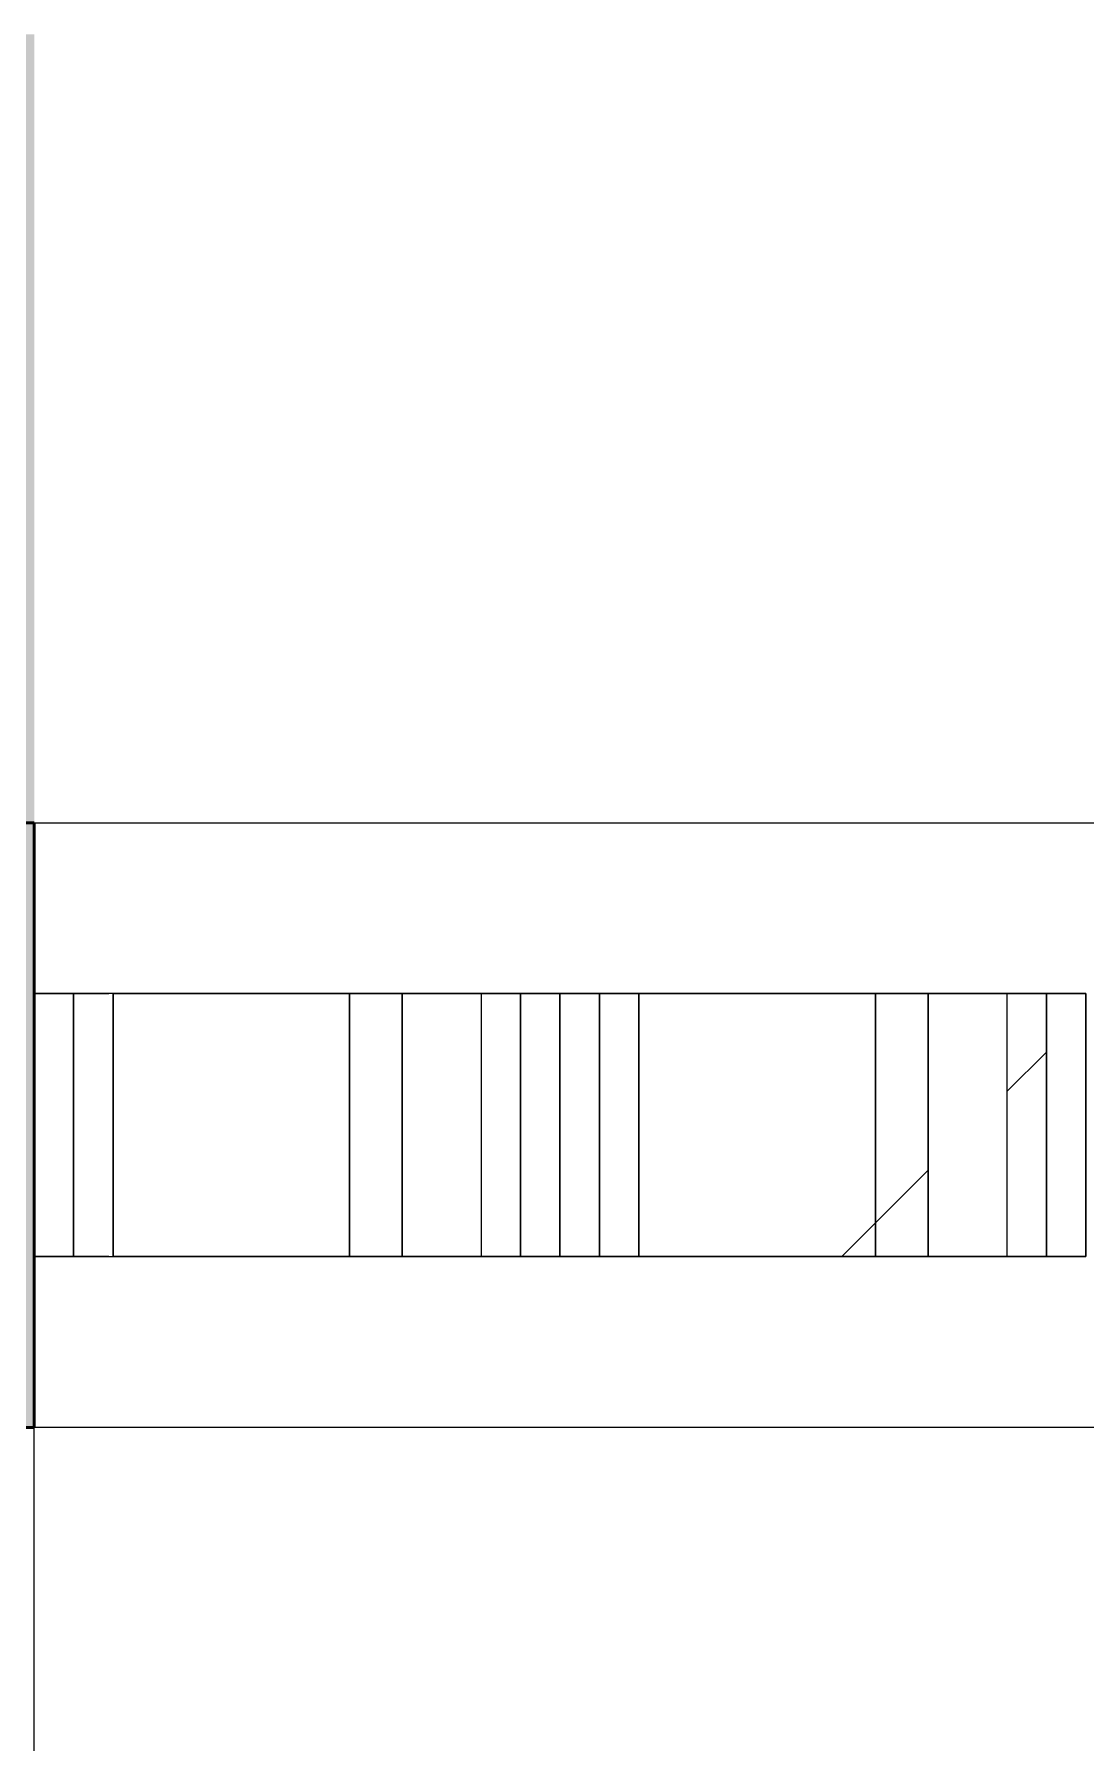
# Model space of a CAD drawing. Header units: inches. Extents: x 22 to 382261, y 22 to 371281.
# Drawn here: x 79625 to 80025, y 63206 to 63856 of the extents above; entities that cross this region are included whole.
import ezdxf

# ---------------------------------------------------------------- set-up
doc = ezdxf.new("R2010")
doc.units = ezdxf.units.IN
doc.header["$MEASUREMENT"] = 0
for name, color, linetype, lineweight in [('A-FLOR', 192, 'Continuous', 9), ('A-GLAZ-CURT', 52, 'Continuous', 9), ('A-WALL', 113, 'Continuous', 9), ('Q-CASE', 31, 'Continuous', 9)]:
    doc.layers.add(name, color=color, linetype=linetype, lineweight=lineweight)

# ---------------------------------------------------------------- blocks, each defined once
blk = doc.blocks.new('Casework 23 - Casework 23-687365-01-GROUND FLOOR FURNITURE PLAN')
at = {"layer": 'Q-CASE'}
h = blk.add_hatch(color=256, dxfattribs=at)
h.paths.add_polyline_path([(-12668.8, 6768.19), (-12668.8, 7298.19), (-13198.8, 7298.19), (-13198.8, 6768.19)])
h.paths.add_polyline_path([(-19941.09, 6768.19), (-19558.8, 6768.19), (-19558.8, 7298.19), (-20078.8, 7298.19), (-20078.8, 6768.19)])
h.paths.add_polyline_path([(-22712.26, 6768.19), (-22278.8, 6768.19), (-22278.8, 7298.19), (-22798.8, 7298.19), (-22798.8, 6768.19)])
h.paths.add_polyline_path([(-27228.8, 6768.19), (-26698.8, 6768.19), (-26698.8, 7298.19), (-27228.8, 7298.19)])
blk = doc.blocks.new('s-wall - s-wall-779407-01-GROUND FLOOR FURNITURE PLAN')
at = {"layer": 'A-GLAZ-CURT'}
for p, q in [((-100, 50), (-85, 50)), ((-85, 50), (-100, 50)), ((-85, 50), (-71.59, 50)), ((-71.59, 50), (-85, 50)), ((-85, 50), (-71.59, 50)), ((-71.59, 50), (-85, 50)), ((-85, -50), (-85, 50)), ((-85, 50), (-85, -50)), ((-85, 50), (-71.59, 50)), ((-71.59, 50), (-85, 50)), ((-85, -50), (-85, 50)), ((-85, 50), (-85, -50)), ((-70, 50), (20, 50)), ((20, 50), (-70, 50)), ((-70, 50), (20, 50)), ((20, 50), (-70, 50)), ((-70, 50), (20, 50)), ((20, 50), (-70, 50)), ((20, 50), (-70, 50)), ((-70, 50), (20, 50)), ((-70, 50), (20, 50)), ((20, 50), (-70, 50)), ((-70, -50), (-70, 50)), ((-70, 50), (-70, -50)), ((-70, 50), (-70, -50)), ((-70, 50), (-70, -50)), ((20, 50), (40, 50)), ((40, 50), (20, 50)), ((20, 50), (40, 50)), ((40, 50), (20, 50)), ((20, 50), (40, 50)), ((40, 50), (20, 50)), ((20, -50), (20, 50)), ((20, -50), (20, 50)), ((20, 50), (20, -50)), ((20, 50), (20, -50)), ((40, 50), (70, 50)), ((70, 50), (40, 50)), ((40, 50), (70, 50)), ((70, 50), (40, 50)), ((40, 50), (70, 50)), ((70, 50), (40, 50)), ((40, 50), (70, 50)), ((70, 50), (40, 50)), ((40, -50), (40, 50)), ((40, 50), (40, -50)), ((70, 50), (85, 50)), ((85, 50), (70, 50)), ((70, 50), (85, 50)), ((85, 50), (70, 50)), ((70, 50), (85, 50)), ((85, 50), (70, 50)), ((70, 50), (70, -50)), ((70, 50), (70, -50)), ((85, 50), (100, 50)), ((100, 50), (85, 50)), ((85, 50), (85, -50)), ((85, 50), (85, -50)), ((85, 50), (85, -50)), ((85, 50), (85, -50)), ((100, 50), (100, -50)), ((100, 50), (100, -50)), ((-100, -50), (-85, -50)), ((-85, -50), (-100, -50)), ((-85, -50), (-71.59, -50)), ((-71.59, -50), (-85, -50)), ((-85, -50), (-71.59, -50)), ((-71.59, -50), (-85, -50)), ((-85, -50), (-71.59, -50)), ((-71.59, -50), (-85, -50)), ((-70, -50), (20, -50)), ((20, -50), (-70, -50)), ((-70, -50), (20, -50)), ((20, -50), (-70, -50)), ((-70, -50), (20, -50)), ((20, -50), (-70, -50)), ((20, -50), (-70, -50)), ((-70, -50), (20, -50)), ((-70, -50), (20, -50)), ((20, -50), (-70, -50)), ((20, -50), (40, -50)), ((40, -50), (20, -50)), ((20, -50), (40, -50)), ((40, -50), (20, -50)), ((20, -50), (40, -50)), ((40, -50), (20, -50)), ((40, -50), (70, -50)), ((70, -50), (40, -50)), ((40, -50), (70, -50)), ((70, -50), (40, -50)), ((40, -50), (70, -50)), ((70, -50), (40, -50)), ((40, -50), (70, -50)), ((70, -50), (40, -50)), ((70, -50), (85, -50)), ((85, -50), (70, -50)), ((70, -50), (85, -50)), ((85, -50), (70, -50)), ((70, -50), (85, -50)), ((85, -50), (70, -50)), ((85, -50), (100, -50)), ((100, -50), (85, -50))]:
    blk.add_line(p, q, dxfattribs=at)
blk = doc.blocks.new('s-wall - s-wall-V13-01-GROUND FLOOR FURNITURE PLAN')
at = {"layer": 'A-GLAZ-CURT'}
for p, q in [((-100, 50), (-85, 50)), ((-85, 50), (-100, 50)), ((-100, -50), (-100, 50)), ((-100, 50), (-100, -50)), ((-85, 50), (-70, 50)), ((-70, 50), (-85, 50)), ((-85, 50), (-70, 50)), ((-70, 50), (-85, 50)), ((-85, -50), (-85, 50)), ((-85, 50), (-85, -50)), ((-85, 50), (-70, 50)), ((-70, 50), (-85, 50)), ((-85, -50), (-85, 50)), ((-85, 50), (-85, -50)), ((-70, 50), (20, 50)), ((20, 50), (-70, 50)), ((-70, 50), (20, 50)), ((20, 50), (-70, 50)), ((-70, 50), (20, 50)), ((20, 50), (-70, 50)), ((20, 50), (-70, 50)), ((-70, 50), (20, 50)), ((-70, 50), (20, 50)), ((20, 50), (-70, 50)), ((-70, -50), (-70, 50)), ((-70, 50), (-70, -50)), ((-70, 50), (-70, -50)), ((-70, 50), (-70, -50)), ((20, 50), (40, 50)), ((40, 50), (20, 50)), ((20, 50), (40, 50)), ((40, 50), (20, 50)), ((20, 50), (40, 50)), ((40, 50), (20, 50)), ((20, -50), (20, 50)), ((20, -50), (20, 50)), ((20, 50), (20, -50)), ((20, 50), (20, -50)), ((40, 50), (70, 50)), ((70, 50), (40, 50)), ((40, 50), (70, 50)), ((70, 50), (40, 50)), ((40, 50), (70, 50)), ((70, 50), (40, 50)), ((40, 50), (70, 50)), ((70, 50), (40, 50)), ((40, -50), (40, 50)), ((40, 50), (40, -50)), ((70, 50), (85, 50)), ((85, 50), (70, 50)), ((70, 50), (85, 50)), ((85, 50), (70, 50)), ((70, 50), (85, 50)), ((85, 50), (70, 50)), ((70, 50), (70, -50)), ((70, 50), (70, -50)), ((85, 50), (100, 50)), ((100, 50), (85, 50)), ((85, 50), (85, -50)), ((85, 50), (85, -50)), ((85, 50), (85, -50)), ((85, 50), (85, -50)), ((100, 50), (100, -50)), ((100, 50), (100, -50)), ((-100, -50), (-85, -50)), ((-85, -50), (-100, -50)), ((-85, -50), (-70, -50)), ((-70, -50), (-85, -50)), ((-85, -50), (-70, -50)), ((-70, -50), (-85, -50)), ((-85, -50), (-70, -50)), ((-70, -50), (-85, -50)), ((-70, -50), (20, -50)), ((20, -50), (-70, -50)), ((-70, -50), (20, -50)), ((20, -50), (-70, -50)), ((-70, -50), (20, -50)), ((20, -50), (-70, -50)), ((20, -50), (-70, -50)), ((-70, -50), (20, -50)), ((-70, -50), (20, -50)), ((20, -50), (-70, -50)), ((20, -50), (40, -50)), ((40, -50), (20, -50)), ((20, -50), (40, -50)), ((40, -50), (20, -50)), ((20, -50), (40, -50)), ((40, -50), (20, -50)), ((40, -50), (70, -50)), ((70, -50), (40, -50)), ((40, -50), (70, -50)), ((70, -50), (40, -50)), ((40, -50), (70, -50)), ((70, -50), (40, -50)), ((40, -50), (70, -50)), ((70, -50), (40, -50)), ((70, -50), (85, -50)), ((85, -50), (70, -50)), ((70, -50), (85, -50)), ((85, -50), (70, -50)), ((70, -50), (85, -50)), ((85, -50), (70, -50)), ((85, -50), (100, -50)), ((100, -50), (85, -50))]:
    blk.add_line(p, q, dxfattribs=at)
blk = doc.blocks.new('s-wall - s-wall-V22-01-GROUND FLOOR FURNITURE PLAN')
at = {"layer": 'A-GLAZ-CURT'}
for p, q in [((-100, 50), (-85, 50)), ((-85, 50), (-100, 50)), ((-85, 50), (-71.59, 50)), ((-71.59, 50), (-85, 50)), ((-85, 50), (-71.59, 50)), ((-71.59, 50), (-85, 50)), ((-85, -50), (-85, 50)), ((-85, 50), (-85, -50)), ((-85, 50), (-71.59, 50)), ((-71.59, 50), (-85, 50)), ((-85, -50), (-85, 50)), ((-85, 50), (-85, -50)), ((-70, 50), (20, 50)), ((20, 50), (-70, 50)), ((-70, 50), (20, 50)), ((20, 50), (-70, 50)), ((-70, 50), (20, 50)), ((20, 50), (-70, 50)), ((20, 50), (-70, 50)), ((-70, 50), (20, 50)), ((-70, 50), (20, 50)), ((20, 50), (-70, 50)), ((-70, -50), (-70, 50)), ((-70, 50), (-70, -50)), ((-70, 50), (-70, -50)), ((-70, 50), (-70, -50)), ((20, 50), (40, 50)), ((40, 50), (20, 50)), ((20, 50), (40, 50)), ((40, 50), (20, 50)), ((20, 50), (40, 50)), ((40, 50), (20, 50)), ((20, -50), (20, 50)), ((20, -50), (20, 50)), ((20, 50), (20, -50)), ((20, 50), (20, -50)), ((40, 50), (70, 50)), ((70, 50), (40, 50)), ((40, 50), (70, 50)), ((70, 50), (40, 50)), ((40, 50), (70, 50)), ((70, 50), (40, 50)), ((40, 50), (70, 50)), ((70, 50), (40, 50)), ((40, -50), (40, 50)), ((40, 50), (40, -50)), ((70, 50), (85, 50)), ((85, 50), (70, 50)), ((70, 50), (85, 50)), ((85, 50), (70, 50)), ((70, 50), (85, 50)), ((85, 50), (70, 50)), ((70, 50), (70, -50)), ((70, 50), (70, -50)), ((85, 50), (100, 50)), ((100, 50), (85, 50)), ((85, 50), (85, -50)), ((85, 50), (85, -50)), ((85, 50), (85, -50)), ((85, 50), (85, -50)), ((100, 50), (100, -50)), ((100, 50), (100, -50)), ((-100, -50), (-85, -50)), ((-85, -50), (-100, -50)), ((-85, -50), (-71.59, -50)), ((-71.59, -50), (-85, -50)), ((-85, -50), (-71.59, -50)), ((-71.59, -50), (-85, -50)), ((-85, -50), (-71.59, -50)), ((-71.59, -50), (-85, -50)), ((-70, -50), (20, -50)), ((20, -50), (-70, -50)), ((-70, -50), (20, -50)), ((20, -50), (-70, -50)), ((-70, -50), (20, -50)), ((20, -50), (-70, -50)), ((20, -50), (-70, -50)), ((-70, -50), (20, -50)), ((-70, -50), (20, -50)), ((20, -50), (-70, -50)), ((20, -50), (40, -50)), ((40, -50), (20, -50)), ((20, -50), (40, -50)), ((40, -50), (20, -50)), ((20, -50), (40, -50)), ((40, -50), (20, -50)), ((40, -50), (70, -50)), ((70, -50), (40, -50)), ((40, -50), (70, -50)), ((70, -50), (40, -50)), ((40, -50), (70, -50)), ((70, -50), (40, -50)), ((40, -50), (70, -50)), ((70, -50), (40, -50)), ((70, -50), (85, -50)), ((85, -50), (70, -50)), ((70, -50), (85, -50)), ((85, -50), (70, -50)), ((70, -50), (85, -50)), ((85, -50), (70, -50)), ((85, -50), (100, -50)), ((100, -50), (85, -50))]:
    blk.add_line(p, q, dxfattribs=at)
blk = doc.blocks.new('s-wall - s-wall-V23-01-GROUND FLOOR FURNITURE PLAN')
at = {"layer": 'A-GLAZ-CURT'}
for p, q in [((-100, 50), (-85, 50)), ((-85, 50), (-100, 50)), ((-100, -50), (-100, 50)), ((-100, 50), (-100, -50)), ((-85, 50), (-70, 50)), ((-70, 50), (-85, 50)), ((-85, 50), (-70, 50)), ((-70, 50), (-85, 50)), ((-85, -50), (-85, 50)), ((-85, 50), (-85, -50)), ((-85, 50), (-70, 50)), ((-70, 50), (-85, 50)), ((-85, -50), (-85, 50)), ((-85, 50), (-85, -50)), ((-70, 50), (20, 50)), ((20, 50), (-70, 50)), ((-70, 50), (20, 50)), ((20, 50), (-70, 50)), ((-70, 50), (20, 50)), ((20, 50), (-70, 50)), ((20, 50), (-70, 50)), ((-70, 50), (20, 50)), ((-70, 50), (20, 50)), ((20, 50), (-70, 50)), ((-70, -50), (-70, 50)), ((-70, 50), (-70, -50)), ((-70, 50), (-70, -50)), ((-70, 50), (-70, -50)), ((20, 50), (40, 50)), ((40, 50), (20, 50)), ((20, 50), (40, 50)), ((40, 50), (20, 50)), ((20, 50), (40, 50)), ((40, 50), (20, 50)), ((20, -50), (20, 50)), ((20, -50), (20, 50)), ((20, 50), (20, -50)), ((20, 50), (20, -50)), ((40, 50), (70, 50)), ((70, 50), (40, 50)), ((40, 50), (70, 50)), ((70, 50), (40, 50)), ((40, 50), (70, 50)), ((70, 50), (40, 50)), ((40, 50), (70, 50)), ((70, 50), (40, 50)), ((40, -50), (40, 50)), ((40, 50), (40, -50)), ((70, 50), (85, 50)), ((85, 50), (70, 50)), ((70, 50), (85, 50)), ((85, 50), (70, 50)), ((70, 50), (85, 50)), ((85, 50), (70, 50)), ((70, 50), (70, -50)), ((70, 50), (70, -50)), ((85, 50), (100, 50)), ((100, 50), (85, 50)), ((85, 50), (85, -50)), ((85, 50), (85, -50)), ((85, 50), (85, -50)), ((85, 50), (85, -50)), ((100, 50), (100, -50)), ((100, 50), (100, -50)), ((-100, -50), (-85, -50)), ((-85, -50), (-100, -50)), ((-85, -50), (-70, -50)), ((-70, -50), (-85, -50)), ((-85, -50), (-70, -50)), ((-70, -50), (-85, -50)), ((-85, -50), (-70, -50)), ((-70, -50), (-85, -50)), ((-70, -50), (20, -50)), ((20, -50), (-70, -50)), ((-70, -50), (20, -50)), ((20, -50), (-70, -50)), ((-70, -50), (20, -50)), ((20, -50), (-70, -50)), ((20, -50), (-70, -50)), ((-70, -50), (20, -50)), ((-70, -50), (20, -50)), ((20, -50), (-70, -50)), ((20, -50), (40, -50)), ((40, -50), (20, -50)), ((20, -50), (40, -50)), ((40, -50), (20, -50)), ((20, -50), (40, -50)), ((40, -50), (20, -50)), ((40, -50), (70, -50)), ((70, -50), (40, -50)), ((40, -50), (70, -50)), ((70, -50), (40, -50)), ((40, -50), (70, -50)), ((70, -50), (40, -50)), ((40, -50), (70, -50)), ((70, -50), (40, -50)), ((70, -50), (85, -50)), ((85, -50), (70, -50)), ((70, -50), (85, -50)), ((85, -50), (70, -50)), ((70, -50), (85, -50)), ((85, -50), (70, -50)), ((85, -50), (100, -50)), ((100, -50), (85, -50))]:
    blk.add_line(p, q, dxfattribs=at)
blk = doc.blocks.new('s-wall - s-wall-V33-01-GROUND FLOOR FURNITURE PLAN')
at = {"layer": 'A-GLAZ-CURT'}
for p, q in [((-100, 50), (-85, 50)), ((-85, 50), (-100, 50)), ((-85, 50), (-71.59, 50)), ((-71.59, 50), (-85, 50)), ((-85, 50), (-71.59, 50)), ((-71.59, 50), (-85, 50)), ((-85, -50), (-85, 50)), ((-85, 50), (-85, -50)), ((-85, 50), (-71.59, 50)), ((-71.59, 50), (-85, 50)), ((-85, -50), (-85, 50)), ((-85, 50), (-85, -50)), ((-70, 50), (20, 50)), ((20, 50), (-70, 50)), ((-70, 50), (20, 50)), ((20, 50), (-70, 50)), ((-70, 50), (20, 50)), ((20, 50), (-70, 50)), ((20, 50), (-70, 50)), ((-70, 50), (20, 50)), ((-70, 50), (20, 50)), ((20, 50), (-70, 50)), ((-70, -50), (-70, 50)), ((-70, 50), (-70, -50)), ((-70, 50), (-70, -50)), ((-70, 50), (-70, -50)), ((20, 50), (40, 50)), ((40, 50), (20, 50)), ((20, 50), (40, 50)), ((40, 50), (20, 50)), ((20, 50), (40, 50)), ((40, 50), (20, 50)), ((20, -50), (20, 50)), ((20, -50), (20, 50)), ((20, 50), (20, -50)), ((20, 50), (20, -50)), ((40, 50), (70, 50)), ((70, 50), (40, 50)), ((40, 50), (70, 50)), ((70, 50), (40, 50)), ((40, 50), (70, 50)), ((70, 50), (40, 50)), ((40, 50), (70, 50)), ((70, 50), (40, 50)), ((40, -50), (40, 50)), ((40, 50), (40, -50)), ((70, 50), (85, 50)), ((85, 50), (70, 50)), ((70, 50), (85, 50)), ((85, 50), (70, 50)), ((70, 50), (85, 50)), ((85, 50), (70, 50)), ((70, 50), (70, -50)), ((70, 50), (70, -50)), ((85, 50), (100, 50)), ((100, 50), (85, 50)), ((85, 50), (85, -50)), ((85, 50), (85, -50)), ((85, 50), (85, -50)), ((85, 50), (85, -50)), ((100, 50), (100, -50)), ((100, 50), (100, -50)), ((-100, -50), (-85, -50)), ((-85, -50), (-100, -50)), ((-85, -50), (-71.59, -50)), ((-71.59, -50), (-85, -50)), ((-85, -50), (-71.59, -50)), ((-71.59, -50), (-85, -50)), ((-85, -50), (-71.59, -50)), ((-71.59, -50), (-85, -50)), ((-70, -50), (20, -50)), ((20, -50), (-70, -50)), ((-70, -50), (20, -50)), ((20, -50), (-70, -50)), ((-70, -50), (20, -50)), ((20, -50), (-70, -50)), ((20, -50), (-70, -50)), ((-70, -50), (20, -50)), ((-70, -50), (20, -50)), ((20, -50), (-70, -50)), ((20, -50), (40, -50)), ((40, -50), (20, -50)), ((20, -50), (40, -50)), ((40, -50), (20, -50)), ((20, -50), (40, -50)), ((40, -50), (20, -50)), ((40, -50), (70, -50)), ((70, -50), (40, -50)), ((40, -50), (70, -50)), ((70, -50), (40, -50)), ((40, -50), (70, -50)), ((70, -50), (40, -50)), ((40, -50), (70, -50)), ((70, -50), (40, -50)), ((70, -50), (85, -50)), ((85, -50), (70, -50)), ((70, -50), (85, -50)), ((85, -50), (70, -50)), ((70, -50), (85, -50)), ((85, -50), (70, -50)), ((85, -50), (100, -50)), ((100, -50), (85, -50))]:
    blk.add_line(p, q, dxfattribs=at)
blk = doc.blocks.new('s-wall - s-wall-V34-01-GROUND FLOOR FURNITURE PLAN')
at = {"layer": 'A-GLAZ-CURT'}
for p, q in [((-100, 50), (-85, 50)), ((-85, 50), (-100, 50)), ((-100, -50), (-100, 50)), ((-100, 50), (-100, -50)), ((-85, 50), (-70, 50)), ((-70, 50), (-85, 50)), ((-85, 50), (-70, 50)), ((-70, 50), (-85, 50)), ((-85, -50), (-85, 50)), ((-85, 50), (-85, -50)), ((-85, 50), (-70, 50)), ((-70, 50), (-85, 50)), ((-85, -50), (-85, 50)), ((-85, 50), (-85, -50)), ((-70, 50), (20, 50)), ((20, 50), (-70, 50)), ((-70, 50), (20, 50)), ((20, 50), (-70, 50)), ((-70, 50), (20, 50)), ((20, 50), (-70, 50)), ((20, 50), (-70, 50)), ((-70, 50), (20, 50)), ((-70, 50), (20, 50)), ((20, 50), (-70, 50)), ((-70, -50), (-70, 50)), ((-70, 50), (-70, -50)), ((-70, 50), (-70, -50)), ((-70, 50), (-70, -50)), ((20, 50), (40, 50)), ((40, 50), (20, 50)), ((20, 50), (40, 50)), ((40, 50), (20, 50)), ((20, 50), (40, 50)), ((40, 50), (20, 50)), ((20, -50), (20, 50)), ((20, -50), (20, 50)), ((20, 50), (20, -50)), ((20, 50), (20, -50)), ((40, 50), (70, 50)), ((70, 50), (40, 50)), ((40, 50), (70, 50)), ((70, 50), (40, 50)), ((40, 50), (70, 50)), ((70, 50), (40, 50)), ((40, 50), (70, 50)), ((70, 50), (40, 50)), ((40, -50), (40, 50)), ((40, 50), (40, -50)), ((70, 50), (85, 50)), ((85, 50), (70, 50)), ((70, 50), (85, 50)), ((85, 50), (70, 50)), ((70, 50), (85, 50)), ((85, 50), (70, 50)), ((70, 50), (70, -50)), ((70, 50), (70, -50)), ((85, 50), (100, 50)), ((100, 50), (85, 50)), ((85, 50), (85, -50)), ((85, 50), (85, -50)), ((85, 50), (85, -50)), ((85, 50), (85, -50)), ((100, 50), (100, -50)), ((100, 50), (100, -50)), ((-100, -50), (-85, -50)), ((-85, -50), (-100, -50)), ((-85, -50), (-70, -50)), ((-70, -50), (-85, -50)), ((-85, -50), (-70, -50)), ((-70, -50), (-85, -50)), ((-85, -50), (-70, -50)), ((-70, -50), (-85, -50)), ((-70, -50), (20, -50)), ((20, -50), (-70, -50)), ((-70, -50), (20, -50)), ((20, -50), (-70, -50)), ((-70, -50), (20, -50)), ((20, -50), (-70, -50)), ((20, -50), (-70, -50)), ((-70, -50), (20, -50)), ((-70, -50), (20, -50)), ((20, -50), (-70, -50)), ((20, -50), (40, -50)), ((40, -50), (20, -50)), ((20, -50), (40, -50)), ((40, -50), (20, -50)), ((20, -50), (40, -50)), ((40, -50), (20, -50)), ((40, -50), (70, -50)), ((70, -50), (40, -50)), ((40, -50), (70, -50)), ((70, -50), (40, -50)), ((40, -50), (70, -50)), ((70, -50), (40, -50)), ((40, -50), (70, -50)), ((70, -50), (40, -50)), ((70, -50), (85, -50)), ((85, -50), (70, -50)), ((70, -50), (85, -50)), ((85, -50), (70, -50)), ((70, -50), (85, -50)), ((85, -50), (70, -50)), ((85, -50), (100, -50)), ((100, -50), (85, -50))]:
    blk.add_line(p, q, dxfattribs=at)
blk = doc.blocks.new('s-wall - s-wall-V44-01-GROUND FLOOR FURNITURE PLAN')
at = {"layer": 'A-GLAZ-CURT'}
for p, q in [((-100, 50), (-85, 50)), ((-85, 50), (-100, 50)), ((-85, 50), (-71.59, 50)), ((-71.59, 50), (-85, 50)), ((-85, 50), (-71.59, 50)), ((-71.59, 50), (-85, 50)), ((-85, -50), (-85, 50)), ((-85, 50), (-85, -50)), ((-85, 50), (-71.59, 50)), ((-71.59, 50), (-85, 50)), ((-85, -50), (-85, 50)), ((-85, 50), (-85, -50)), ((-70, 50), (20, 50)), ((20, 50), (-70, 50)), ((-70, 50), (20, 50)), ((20, 50), (-70, 50)), ((-70, 50), (20, 50)), ((20, 50), (-70, 50)), ((20, 50), (-70, 50)), ((-70, 50), (20, 50)), ((-70, 50), (20, 50)), ((20, 50), (-70, 50)), ((-70, -50), (-70, 50)), ((-70, 50), (-70, -50)), ((-70, 50), (-70, -50)), ((-70, 50), (-70, -50)), ((20, 50), (40, 50)), ((40, 50), (20, 50)), ((20, 50), (40, 50)), ((40, 50), (20, 50)), ((20, 50), (40, 50)), ((40, 50), (20, 50)), ((20, -50), (20, 50)), ((20, -50), (20, 50)), ((20, 50), (20, -50)), ((20, 50), (20, -50)), ((40, 50), (70, 50)), ((70, 50), (40, 50)), ((40, 50), (70, 50)), ((70, 50), (40, 50)), ((40, 50), (70, 50)), ((70, 50), (40, 50)), ((40, 50), (70, 50)), ((70, 50), (40, 50)), ((40, -50), (40, 50)), ((40, 50), (40, -50)), ((70, 50), (85, 50)), ((85, 50), (70, 50)), ((70, 50), (85, 50)), ((85, 50), (70, 50)), ((70, 50), (85, 50)), ((85, 50), (70, 50)), ((70, 50), (70, -50)), ((70, 50), (70, -50)), ((85, 50), (100, 50)), ((100, 50), (85, 50)), ((85, 50), (85, -50)), ((85, 50), (85, -50)), ((85, 50), (85, -50)), ((85, 50), (85, -50)), ((100, 50), (100, -50)), ((100, 50), (100, -50)), ((-100, -50), (-85, -50)), ((-85, -50), (-100, -50)), ((-85, -50), (-71.59, -50)), ((-71.59, -50), (-85, -50)), ((-85, -50), (-71.59, -50)), ((-71.59, -50), (-85, -50)), ((-85, -50), (-71.59, -50)), ((-71.59, -50), (-85, -50)), ((-70, -50), (20, -50)), ((20, -50), (-70, -50)), ((-70, -50), (20, -50)), ((20, -50), (-70, -50)), ((-70, -50), (20, -50)), ((20, -50), (-70, -50)), ((20, -50), (-70, -50)), ((-70, -50), (20, -50)), ((-70, -50), (20, -50)), ((20, -50), (-70, -50)), ((20, -50), (40, -50)), ((40, -50), (20, -50)), ((20, -50), (40, -50)), ((40, -50), (20, -50)), ((20, -50), (40, -50)), ((40, -50), (20, -50)), ((40, -50), (70, -50)), ((70, -50), (40, -50)), ((40, -50), (70, -50)), ((70, -50), (40, -50)), ((40, -50), (70, -50)), ((70, -50), (40, -50)), ((40, -50), (70, -50)), ((70, -50), (40, -50)), ((70, -50), (85, -50)), ((85, -50), (70, -50)), ((70, -50), (85, -50)), ((85, -50), (70, -50)), ((70, -50), (85, -50)), ((85, -50), (70, -50)), ((85, -50), (100, -50)), ((100, -50), (85, -50))]:
    blk.add_line(p, q, dxfattribs=at)
blk = doc.blocks.new('s-wall - s-wall-V45-01-GROUND FLOOR FURNITURE PLAN')
at = {"layer": 'A-GLAZ-CURT'}
for p, q in [((-100, 50), (-85, 50)), ((-85, 50), (-100, 50)), ((-100, -50), (-100, 50)), ((-100, 50), (-100, -50)), ((-85, 50), (-70, 50)), ((-70, 50), (-85, 50)), ((-85, 50), (-70, 50)), ((-70, 50), (-85, 50)), ((-85, -50), (-85, 50)), ((-85, 50), (-85, -50)), ((-85, 50), (-70, 50)), ((-70, 50), (-85, 50)), ((-85, -50), (-85, 50)), ((-85, 50), (-85, -50)), ((-70, 50), (20, 50)), ((20, 50), (-70, 50)), ((-70, 50), (20, 50)), ((20, 50), (-70, 50)), ((-70, 50), (20, 50)), ((20, 50), (-70, 50)), ((20, 50), (-70, 50)), ((-70, 50), (20, 50)), ((-70, 50), (20, 50)), ((20, 50), (-70, 50)), ((-70, -50), (-70, 50)), ((-70, 50), (-70, -50)), ((-70, 50), (-70, -50)), ((-70, 50), (-70, -50)), ((20, 50), (40, 50)), ((40, 50), (20, 50)), ((20, 50), (40, 50)), ((40, 50), (20, 50)), ((20, 50), (40, 50)), ((40, 50), (20, 50)), ((20, -50), (20, 50)), ((20, -50), (20, 50)), ((20, 50), (20, -50)), ((20, 50), (20, -50)), ((40, 50), (70, 50)), ((70, 50), (40, 50)), ((40, 50), (70, 50)), ((70, 50), (40, 50)), ((40, 50), (70, 50)), ((70, 50), (40, 50)), ((40, 50), (70, 50)), ((70, 50), (40, 50)), ((40, -50), (40, 50)), ((40, 50), (40, -50)), ((70, 50), (85, 50)), ((85, 50), (70, 50)), ((70, 50), (85, 50)), ((85, 50), (70, 50)), ((70, 50), (85, 50)), ((85, 50), (70, 50)), ((70, 50), (70, -50)), ((70, 50), (70, -50)), ((85, 50), (100, 50)), ((100, 50), (85, 50)), ((85, 50), (85, -50)), ((85, 50), (85, -50)), ((85, 50), (85, -50)), ((85, 50), (85, -50)), ((100, 50), (100, -50)), ((100, 50), (100, -50)), ((-100, -50), (-85, -50)), ((-85, -50), (-100, -50)), ((-85, -50), (-70, -50)), ((-70, -50), (-85, -50)), ((-85, -50), (-70, -50)), ((-70, -50), (-85, -50)), ((-85, -50), (-70, -50)), ((-70, -50), (-85, -50)), ((-70, -50), (20, -50)), ((20, -50), (-70, -50)), ((-70, -50), (20, -50)), ((20, -50), (-70, -50)), ((-70, -50), (20, -50)), ((20, -50), (-70, -50)), ((20, -50), (-70, -50)), ((-70, -50), (20, -50)), ((-70, -50), (20, -50)), ((20, -50), (-70, -50)), ((20, -50), (40, -50)), ((40, -50), (20, -50)), ((20, -50), (40, -50)), ((40, -50), (20, -50)), ((20, -50), (40, -50)), ((40, -50), (20, -50)), ((40, -50), (70, -50)), ((70, -50), (40, -50)), ((40, -50), (70, -50)), ((70, -50), (40, -50)), ((40, -50), (70, -50)), ((70, -50), (40, -50)), ((40, -50), (70, -50)), ((70, -50), (40, -50)), ((70, -50), (85, -50)), ((85, -50), (70, -50)), ((70, -50), (85, -50)), ((85, -50), (70, -50)), ((70, -50), (85, -50)), ((85, -50), (70, -50)), ((85, -50), (100, -50)), ((100, -50), (85, -50))]:
    blk.add_line(p, q, dxfattribs=at)
blk = doc.blocks.new('s-wall - s-wall-V55-01-GROUND FLOOR FURNITURE PLAN')
at = {"layer": 'A-GLAZ-CURT'}
for p, q in [((-100, 50), (-85, 50)), ((-85, 50), (-100, 50)), ((-85, 50), (-71.59, 50)), ((-71.59, 50), (-85, 50)), ((-85, 50), (-71.59, 50)), ((-71.59, 50), (-85, 50)), ((-85, -50), (-85, 50)), ((-85, 50), (-85, -50)), ((-85, 50), (-71.59, 50)), ((-71.59, 50), (-85, 50)), ((-85, -50), (-85, 50)), ((-85, 50), (-85, -50)), ((-70, 50), (20, 50)), ((20, 50), (-70, 50)), ((-70, 50), (20, 50)), ((20, 50), (-70, 50)), ((-70, 50), (20, 50)), ((20, 50), (-70, 50)), ((20, 50), (-70, 50)), ((-70, 50), (20, 50)), ((-70, 50), (20, 50)), ((20, 50), (-70, 50)), ((-70, -50), (-70, 50)), ((-70, 50), (-70, -50)), ((-70, 50), (-70, -50)), ((-70, 50), (-70, -50)), ((20, 50), (85, 50)), ((40, 50), (20, 50)), ((20, 50), (40, 50)), ((85, 50), (20, 50)), ((20, 50), (85, 50)), ((40, 50), (20, 50)), ((20, -50), (20, 50)), ((20, -50), (20, 50)), ((20, 50), (20, -50)), ((20, 50), (20, -50)), ((70, 50), (40, 50)), ((40, 50), (70, 50)), ((70, 50), (40, 50)), ((40, 50), (70, 50)), ((70, 50), (40, 50)), ((40, -50), (40, 50)), ((40, 50), (40, -50)), ((85, 50), (70, 50)), ((70, 50), (85, 50)), ((85, 50), (70, 50)), ((70, 50), (70, -50)), ((70, 50), (70, -50)), ((85, 50), (100, 50)), ((100, 50), (85, 50)), ((85, 50), (85, -50)), ((85, 50), (85, -50)), ((85, 50), (85, -50)), ((85, 50), (85, -50)), ((100, 50), (100, -50)), ((100, 50), (100, -50)), ((-100, -50), (-85, -50)), ((-85, -50), (-100, -50)), ((-85, -50), (-71.59, -50)), ((-71.59, -50), (-85, -50)), ((-85, -50), (-71.59, -50)), ((-71.59, -50), (-85, -50)), ((-85, -50), (-71.59, -50)), ((-71.59, -50), (-85, -50)), ((-70, -50), (20, -50)), ((20, -50), (-70, -50)), ((-70, -50), (20, -50)), ((20, -50), (-70, -50)), ((-70, -50), (20, -50)), ((20, -50), (-70, -50)), ((20, -50), (-70, -50)), ((-70, -50), (20, -50)), ((-70, -50), (20, -50)), ((20, -50), (-70, -50)), ((20, -50), (40, -50)), ((85, -50), (20, -50)), ((20, -50), (85, -50)), ((40, -50), (20, -50)), ((20, -50), (40, -50)), ((85, -50), (20, -50)), ((40, -50), (70, -50)), ((70, -50), (40, -50)), ((40, -50), (70, -50)), ((40, -50), (70, -50)), ((70, -50), (40, -50)), ((70, -50), (85, -50)), ((85, -50), (70, -50)), ((70, -50), (85, -50)), ((85, -50), (100, -50)), ((100, -50), (85, -50))]:
    blk.add_line(p, q, dxfattribs=at)
blk = doc.blocks.new('s-wall - s-wall-V56-01-GROUND FLOOR FURNITURE PLAN')
at = {"layer": 'A-GLAZ-CURT'}
for p, q in [((-100, 50), (-85, 50)), ((-85, 50), (-100, 50)), ((-100, -50), (-100, 50)), ((-100, 50), (-100, -50)), ((-85, 50), (-70, 50)), ((-70, 50), (-85, 50)), ((-85, 50), (-70, 50)), ((-70, 50), (-85, 50)), ((-85, -50), (-85, 50)), ((-85, 50), (-85, -50)), ((-85, 50), (-70, 50)), ((-70, 50), (-85, 50)), ((-85, -50), (-85, 50)), ((-85, 50), (-85, -50)), ((-70, 50), (20, 50)), ((20, 50), (-70, 50)), ((-70, 50), (20, 50)), ((20, 50), (-70, 50)), ((-70, 50), (20, 50)), ((20, 50), (-70, 50)), ((20, 50), (-70, 50)), ((-70, 50), (20, 50)), ((-70, 50), (20, 50)), ((20, 50), (-70, 50)), ((-70, -50), (-70, 50)), ((-70, 50), (-70, -50)), ((-70, 50), (-70, -50)), ((-70, 50), (-70, -50)), ((20, 50), (85, 50)), ((40, 50), (20, 50)), ((20, 50), (40, 50)), ((85, 50), (20, 50)), ((20, 50), (85, 50)), ((40, 50), (20, 50)), ((20, -50), (20, 50)), ((20, -50), (20, 50)), ((20, 50), (20, -50)), ((20, 50), (20, -50)), ((70, 50), (40, 50)), ((40, 50), (70, 50)), ((70, 50), (40, 50)), ((40, 50), (70, 50)), ((70, 50), (40, 50)), ((40, -50), (40, 50)), ((40, 50), (40, -50)), ((85, 50), (70, 50)), ((70, 50), (85, 50)), ((85, 50), (70, 50)), ((70, 50), (70, -50)), ((70, 50), (70, -50)), ((85, 50), (100, 50)), ((100, 50), (85, 50)), ((85, 50), (85, -50)), ((85, 50), (85, -50)), ((85, 50), (85, -50)), ((85, 50), (85, -50)), ((100, 50), (100, -50)), ((100, 50), (100, -50)), ((-100, -50), (-85, -50)), ((-85, -50), (-100, -50)), ((-85, -50), (-70, -50)), ((-70, -50), (-85, -50)), ((-85, -50), (-70, -50)), ((-70, -50), (-85, -50)), ((-85, -50), (-70, -50)), ((-70, -50), (-85, -50)), ((-70, -50), (20, -50)), ((20, -50), (-70, -50)), ((-70, -50), (20, -50)), ((20, -50), (-70, -50)), ((-70, -50), (20, -50)), ((20, -50), (-70, -50)), ((20, -50), (-70, -50)), ((-70, -50), (20, -50)), ((-70, -50), (20, -50)), ((20, -50), (-70, -50)), ((20, -50), (40, -50)), ((85, -50), (20, -50)), ((20, -50), (85, -50)), ((40, -50), (20, -50)), ((20, -50), (40, -50)), ((85, -50), (20, -50)), ((40, -50), (70, -50)), ((70, -50), (40, -50)), ((40, -50), (70, -50)), ((40, -50), (70, -50)), ((70, -50), (40, -50)), ((70, -50), (85, -50)), ((85, -50), (70, -50)), ((70, -50), (85, -50)), ((85, -50), (100, -50)), ((100, -50), (85, -50))]:
    blk.add_line(p, q, dxfattribs=at)
blk = doc.blocks.new('s-wall - s-wall-V66-01-GROUND FLOOR FURNITURE PLAN')
at = {"layer": 'A-GLAZ-CURT'}
for p, q in [((-100, 50), (-85, 50)), ((-85, 50), (-100, 50)), ((-85, 50), (-71.59, 50)), ((-71.59, 50), (-85, 50)), ((-85, 50), (-71.59, 50)), ((-71.59, 50), (-85, 50)), ((-85, -50), (-85, 50)), ((-85, 50), (-85, -50)), ((-85, 50), (-71.59, 50)), ((-71.59, 50), (-85, 50)), ((-85, -50), (-85, 50)), ((-85, 50), (-85, -50)), ((-70, 50), (20, 50)), ((20, 50), (-70, 50)), ((-70, 50), (20, 50)), ((20, 50), (-70, 50)), ((-70, 50), (20, 50)), ((20, 50), (-70, 50)), ((20, 50), (-70, 50)), ((-70, 50), (20, 50)), ((-70, 50), (20, 50)), ((20, 50), (-70, 50)), ((-70, -50), (-70, 50)), ((-70, 50), (-70, -50)), ((-70, 50), (-70, -50)), ((-70, 50), (-70, -50)), ((20, 50), (40, 50)), ((85, 50), (20, 50)), ((20, 50), (85, 50)), ((40, 50), (20, 50)), ((20, 50), (40, 50)), ((85, 50), (20, 50)), ((20, -50), (20, 50)), ((20, -50), (20, 50)), ((20, 50), (20, -50)), ((20, 50), (20, -50)), ((40, 50), (70, 50)), ((70, 50), (40, 50)), ((40, 50), (70, 50)), ((40, 50), (70, 50)), ((70, 50), (40, 50)), ((40, -50), (40, 50)), ((40, 50), (40, -50)), ((70, 50), (85, 50)), ((85, 50), (70, 50)), ((70, 50), (85, 50)), ((70, 50), (70, -50)), ((70, 50), (70, -50)), ((85, 50), (100, 50)), ((100, 50), (85, 50)), ((85, 50), (85, -50)), ((85, 50), (85, -50)), ((85, 50), (85, -50)), ((85, 50), (85, -50)), ((100, 50), (100, -50)), ((100, 50), (100, -50)), ((-100, -50), (-85, -50)), ((-85, -50), (-100, -50)), ((-85, -50), (-71.59, -50)), ((-71.59, -50), (-85, -50)), ((-85, -50), (-71.59, -50)), ((-71.59, -50), (-85, -50)), ((-85, -50), (-71.59, -50)), ((-71.59, -50), (-85, -50)), ((-70, -50), (20, -50)), ((20, -50), (-70, -50)), ((-70, -50), (20, -50)), ((20, -50), (-70, -50)), ((-70, -50), (20, -50)), ((20, -50), (-70, -50)), ((20, -50), (-70, -50)), ((-70, -50), (20, -50)), ((-70, -50), (20, -50)), ((20, -50), (-70, -50)), ((20, -50), (85, -50)), ((40, -50), (20, -50)), ((20, -50), (40, -50)), ((85, -50), (20, -50)), ((20, -50), (85, -50)), ((40, -50), (20, -50)), ((70, -50), (40, -50)), ((40, -50), (70, -50)), ((70, -50), (40, -50)), ((40, -50), (70, -50)), ((70, -50), (40, -50)), ((85, -50), (70, -50)), ((70, -50), (85, -50)), ((85, -50), (70, -50)), ((85, -50), (100, -50)), ((100, -50), (85, -50))]:
    blk.add_line(p, q, dxfattribs=at)
blk = doc.blocks.new('s-wall - s-wall-V67-01-GROUND FLOOR FURNITURE PLAN')
at = {"layer": 'A-GLAZ-CURT'}
for p, q in [((-100, 50), (-85, 50)), ((-85, 50), (-100, 50)), ((-100, -50), (-100, 50)), ((-100, 50), (-100, -50)), ((-85, 50), (-70, 50)), ((-70, 50), (-85, 50)), ((-85, 50), (-70, 50)), ((-70, 50), (-85, 50)), ((-85, -50), (-85, 50)), ((-85, 50), (-85, -50)), ((-85, 50), (-70, 50)), ((-70, 50), (-85, 50)), ((-85, -50), (-85, 50)), ((-85, 50), (-85, -50)), ((-70, 50), (20, 50)), ((20, 50), (-70, 50)), ((-70, 50), (20, 50)), ((20, 50), (-70, 50)), ((-70, 50), (20, 50)), ((20, 50), (-70, 50)), ((20, 50), (-70, 50)), ((-70, 50), (20, 50)), ((-70, 50), (20, 50)), ((20, 50), (-70, 50)), ((-70, -50), (-70, 50)), ((-70, 50), (-70, -50)), ((-70, 50), (-70, -50)), ((-70, 50), (-70, -50)), ((20, 50), (40, 50)), ((85, 50), (20, 50)), ((20, 50), (85, 50)), ((40, 50), (20, 50)), ((20, 50), (40, 50)), ((85, 50), (20, 50)), ((20, -50), (20, 50)), ((20, -50), (20, 50)), ((20, 50), (20, -50)), ((20, 50), (20, -50)), ((40, 50), (70, 50)), ((70, 50), (40, 50)), ((40, 50), (70, 50)), ((40, 50), (70, 50)), ((70, 50), (40, 50)), ((40, -50), (40, 50)), ((40, 50), (40, -50)), ((70, 50), (85, 50)), ((85, 50), (70, 50)), ((70, 50), (85, 50)), ((70, 50), (70, -50)), ((70, 50), (70, -50)), ((85, 50), (100, 50)), ((100, 50), (85, 50)), ((85, 50), (85, -50)), ((85, 50), (85, -50)), ((85, 50), (85, -50)), ((85, 50), (85, -50)), ((100, 50), (100, -50)), ((100, 50), (100, -50)), ((-100, -50), (-85, -50)), ((-85, -50), (-100, -50)), ((-85, -50), (-70, -50)), ((-70, -50), (-85, -50)), ((-85, -50), (-70, -50)), ((-70, -50), (-85, -50)), ((-85, -50), (-70, -50)), ((-70, -50), (-85, -50)), ((-70, -50), (20, -50)), ((20, -50), (-70, -50)), ((-70, -50), (20, -50)), ((20, -50), (-70, -50)), ((-70, -50), (20, -50)), ((20, -50), (-70, -50)), ((20, -50), (-70, -50)), ((-70, -50), (20, -50)), ((-70, -50), (20, -50)), ((20, -50), (-70, -50)), ((20, -50), (85, -50)), ((40, -50), (20, -50)), ((20, -50), (40, -50)), ((85, -50), (20, -50)), ((20, -50), (85, -50)), ((40, -50), (20, -50)), ((70, -50), (40, -50)), ((40, -50), (70, -50)), ((70, -50), (40, -50)), ((40, -50), (70, -50)), ((70, -50), (40, -50)), ((85, -50), (70, -50)), ((70, -50), (85, -50)), ((85, -50), (70, -50)), ((85, -50), (100, -50)), ((100, -50), (85, -50))]:
    blk.add_line(p, q, dxfattribs=at)
blk = doc.blocks.new('s-wall - s-wall-V77-01-GROUND FLOOR FURNITURE PLAN')
at = {"layer": 'A-GLAZ-CURT'}
h = blk.add_hatch(dxfattribs=at)
h.set_pattern_fill('FP_16', color=256, style=0, pattern_type=2)
h.set_pattern_definition([(45, (22178.8, -6883.2), (-440.033, 440.033), []), (45, (22178.8, -6216.44), (-440.033, 440.033), [])])
h.paths.add_polyline_path([(40, -50), (40, 50), (-85, 50), (-85, -50), (-71.59, -50)])
h.paths.add_polyline_path([(85, -50), (85, 50), (70, 50), (70, -50)])
for p, q in [((-85, 50), (-100, 50)), ((-100, 50), (-100, -50)), ((-85, 50), (-100, 50)), ((-85, -50), (-85, 50)), ((-85, 50), (-85, -50)), ((-71.59, 50), (-85, 50)), ((-85, 50), (-71.59, 50)), ((40, 50), (-85, 50)), ((-85, 50), (-85, -50)), ((-85, 50), (-85, -50)), ((-71.59, 50), (-85, 50)), ((20, 50), (-70, 50)), ((-70, 50), (20, 50)), ((-70, 50), (-70, -50)), ((-70, 50), (-70, -50)), ((20, 50), (-70, 50)), ((20, 50), (-70, 50)), ((-70, 50), (20, 50)), ((40, 50), (20, 50)), ((20, 50), (40, 50)), ((20, -50), (20, 50)), ((20, -50), (20, 50)), ((40, 50), (20, 50)), ((70, 50), (40, 50)), ((40, 50), (70, 50)), ((40, -50), (40, 50)), ((40, 50), (40, -50)), ((70, 50), (40, 50)), ((40, 50), (70, 50)), ((85, 50), (70, 50)), ((70, 50), (85, 50)), ((85, 50), (70, 50)), ((70, 50), (70, -50)), ((70, 50), (70, -50)), ((85, 50), (70, 50)), ((100, 50), (85, 50)), ((85, 50), (85, -50)), ((85, 50), (85, -50)), ((100, 50), (85, 50)), ((85, -50), (85, 50)), ((85, 50), (85, -50)), ((100, -50), (100, 50)), ((100, 50), (100, -50)), ((-100, -50), (-85, -50)), ((-100, -50), (-85, -50)), ((-85, -50), (-71.59, -50)), ((-71.59, -50), (-85, -50)), ((-85, -50), (40, -50)), ((-85, -50), (-71.59, -50)), ((-70, -50), (20, -50)), ((20, -50), (-70, -50)), ((-70, -50), (20, -50)), ((20, -50), (-70, -50)), ((-70, -50), (20, -50)), ((20, -50), (40, -50)), ((40, -50), (20, -50)), ((20, -50), (40, -50)), ((40, -50), (70, -50)), ((70, -50), (40, -50)), ((40, -50), (70, -50)), ((70, -50), (40, -50)), ((70, -50), (85, -50)), ((85, -50), (70, -50)), ((70, -50), (85, -50)), ((70, -50), (85, -50)), ((85, -50), (100, -50)), ((85, -50), (100, -50))]:
    blk.add_line(p, q, dxfattribs=at)
blk = doc.blocks.new('s-wall - s-wall-V78-01-GROUND FLOOR FURNITURE PLAN')
at = {"layer": 'A-GLAZ-CURT'}
h = blk.add_hatch(dxfattribs=at)
h.set_pattern_fill('FP_17', color=256, style=0, pattern_type=2)
h.set_pattern_definition([(45, (21978.8, -6883.2), (-440.033, 440.033), []), (45, (21978.8, -6216.44), (-440.033, 440.033), [])])
h.paths.add_polyline_path([(85, -50), (85, 50), (70, 50), (70, -50), (74.8, -50)])
h.paths.add_polyline_path([(40, -50), (40, 50), (-85, 50), (-85, -50), (-40.66, -50)])
for p, q in [((-85, 50), (-100, 50)), ((-100, 50), (-100, -50)), ((-100, 50), (-100, -50)), ((-85, 50), (-100, 50)), ((-85, -50), (-85, 50)), ((-85, 50), (-85, -50)), ((-70, 50), (-85, 50)), ((-85, 50), (-70, 50)), ((40, 50), (-85, 50)), ((-85, 50), (-85, -50)), ((-85, 50), (-85, -50)), ((-70, 50), (-85, 50)), ((20, 50), (-70, 50)), ((-70, 50), (20, 50)), ((-70, 50), (-70, -50)), ((-70, 50), (-70, -50)), ((20, 50), (-70, 50)), ((20, 50), (-70, 50)), ((-70, 50), (20, 50)), ((40, 50), (20, 50)), ((20, 50), (40, 50)), ((20, -50), (20, 50)), ((20, -50), (20, 50)), ((40, 50), (20, 50)), ((70, 50), (40, 50)), ((40, 50), (70, 50)), ((40, -50), (40, 50)), ((40, 50), (40, -50)), ((70, 50), (40, 50)), ((40, 50), (70, 50)), ((85, 50), (70, 50)), ((70, 50), (85, 50)), ((85, 50), (70, 50)), ((70, 50), (70, -50)), ((70, 50), (70, -50)), ((85, 50), (70, 50)), ((100, 50), (85, 50)), ((85, 50), (85, -50)), ((85, 50), (85, -50)), ((100, 50), (85, 50)), ((85, -50), (85, 50)), ((85, 50), (85, -50)), ((100, -50), (100, 50)), ((100, 50), (100, -50)), ((-100, -50), (-85, -50)), ((-100, -50), (-85, -50)), ((-85, -50), (-70, -50)), ((-70, -50), (-85, -50)), ((-85, -50), (40, -50)), ((-85, -50), (-70, -50)), ((-70, -50), (20, -50)), ((20, -50), (-70, -50)), ((-70, -50), (20, -50)), ((20, -50), (-70, -50)), ((-70, -50), (20, -50)), ((20, -50), (40, -50)), ((40, -50), (20, -50)), ((20, -50), (40, -50)), ((40, -50), (70, -50)), ((70, -50), (40, -50)), ((40, -50), (70, -50)), ((70, -50), (40, -50)), ((70, -50), (85, -50)), ((85, -50), (70, -50)), ((70, -50), (85, -50)), ((70, -50), (85, -50)), ((85, -50), (100, -50)), ((85, -50), (100, -50))]:
    blk.add_line(p, q, dxfattribs=at)

msp = doc.modelspace()

# ---------------------------------------------------------------- linework, layer by layer
at = {"layer": 'A-FLOR'}
msp.add_line((79624.91, 59186.04), (79624.91, 63326.04), dxfattribs=at)
at = {"layer": 'A-WALL', "lineweight": 50}
for p, q in [((79624.91, 63556.04), (71594.91, 63556.04)), ((79624.91, 63326.04), (79624.91, 63556.04)), ((74904.91, 63326.04), (79624.91, 63326.04))]:
    msp.add_line(p, q, dxfattribs=at)
at = {"layer": 'A-WALL'}
for p, q in [((79624.91, 63556.04), (81824.91, 63556.04)), ((81824.91, 63326.04), (79624.91, 63326.04))]:
    msp.add_line(p, q, dxfattribs=at)

# ---------------------------------------------------------------- block references
at = {"layer": 'A-GLAZ-CURT'}
for name, p in [('s-wall - s-wall-779407-01-GROUND FLOOR FURNITURE PLAN', (79724.91, 63441.04)), ('s-wall - s-wall-V22-01-GROUND FLOOR FURNITURE PLAN', (79724.91, 63441.04)), ('s-wall - s-wall-V33-01-GROUND FLOOR FURNITURE PLAN', (79724.91, 63441.04)), ('s-wall - s-wall-V44-01-GROUND FLOOR FURNITURE PLAN', (79724.91, 63441.04)), ('s-wall - s-wall-V55-01-GROUND FLOOR FURNITURE PLAN', (79724.91, 63441.04)), ('s-wall - s-wall-V66-01-GROUND FLOOR FURNITURE PLAN', (79724.91, 63441.04)), ('s-wall - s-wall-V77-01-GROUND FLOOR FURNITURE PLAN', (79724.91, 63441.04)), ('s-wall - s-wall-V13-01-GROUND FLOOR FURNITURE PLAN', (79924.91, 63441.04)), ('s-wall - s-wall-V23-01-GROUND FLOOR FURNITURE PLAN', (79924.91, 63441.04)), ('s-wall - s-wall-V34-01-GROUND FLOOR FURNITURE PLAN', (79924.91, 63441.04)), ('s-wall - s-wall-V45-01-GROUND FLOOR FURNITURE PLAN', (79924.91, 63441.04)), ('s-wall - s-wall-V56-01-GROUND FLOOR FURNITURE PLAN', (79924.91, 63441.04)), ('s-wall - s-wall-V67-01-GROUND FLOOR FURNITURE PLAN', (79924.91, 63441.04)), ('s-wall - s-wall-V78-01-GROUND FLOOR FURNITURE PLAN', (79924.91, 63441.04))]:
    msp.add_blockref(name, p, dxfattribs=at)
at = {"layer": 'Q-CASE'}
msp.add_blockref('Casework 23 - Casework 23-687365-01-GROUND FLOOR FURNITURE PLAN', (101903.72, 56557.85), dxfattribs=at)

doc.saveas('drawing.dxf')
